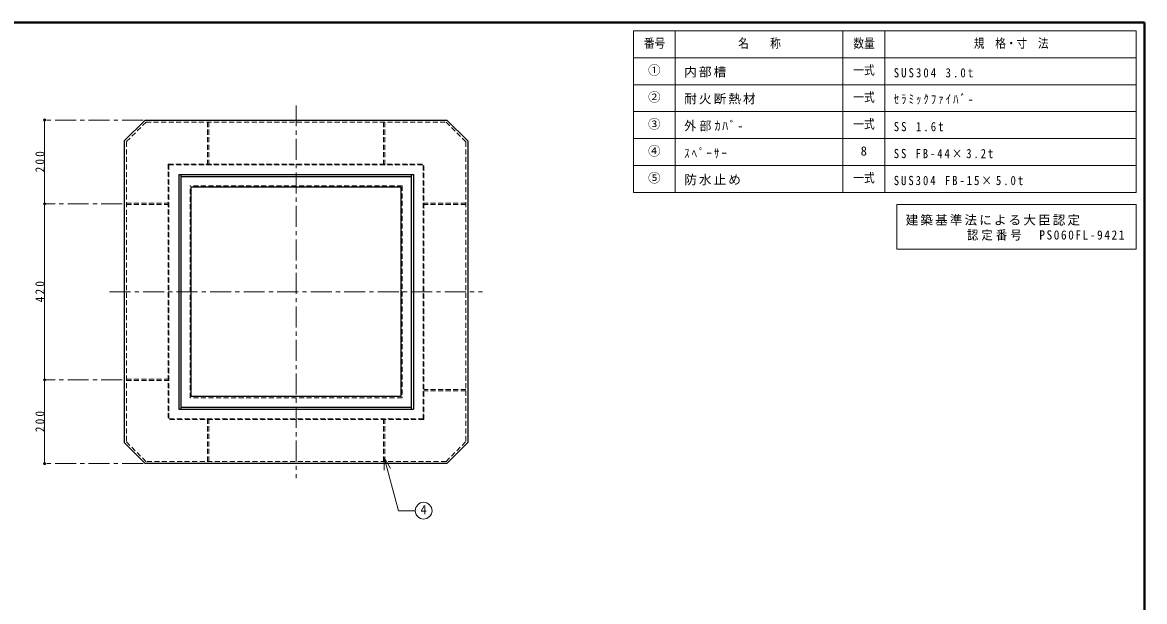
# Model space of a CAD drawing. Units: millimetres at full size, sheet at 1:10. Extents: x -2065 to 1985, y -1413 to 1397.
# Drawn here: x -693 to 1985, y 15 to 1397 of the extents above; entities that cross this region are included whole.
import ezdxf
from ezdxf.enums import TextEntityAlignment as Align

# ---------------------------------------------------------------- set-up
doc = ezdxf.new("R2010")
doc.units = ezdxf.units.MM
doc.header["$LTSCALE"] = 10
doc.header["$PDMODE"] = 32
doc.header["$PDSIZE"] = 5
doc.linetypes.add('CHAIN1', pattern=[8, 5, -1, 1, -1])
doc.linetypes.add('DASHED1', pattern=[1.8, 1.2, -0.6])
doc.layers.add('0-0_ﾚｲﾔ1', color=4, linetype='Continuous', lineweight=9)
doc.styles.add('ＭＳ ゴシック', font='')
doc.styles.get('ＭＳ ゴシック').set_extended_font_data('MS Gothic')

msp = doc.modelspace()

# ---------------------------------------------------------------- linework, layer by layer
at = {"layer": '0-0_ﾚｲﾔ1', "color": 1, "lineweight": 40}
for p, q in [((1984.65, 1396.69), (-2065.35, 1396.69)), ((1984.65, -1413.31), (1984.65, 1396.69))]:
    msp.add_line(p, q, dxfattribs=at)
at = {"layer": '0-0_ﾚｲﾔ1', "color": 3, "lineweight": 18}
for p, q in [((764.65, 990.98), (764.65, 1376.69)), ((1964.65, 1376.69), (764.65, 1376.69)), ((864.65, 990.98), (864.65, 1376.69)), ((1264.65, 990.98), (1264.65, 1376.69)), ((1364.65, 990.98), (1364.65, 1376.69)), ((1964.65, 990.98), (1964.65, 1376.69)), ((1964.65, 1312.41), (764.65, 1312.41)), ((1964.65, 1248.12), (764.65, 1248.12)), ((1964.65, 1183.84), (764.65, 1183.84)), ((1964.65, 1119.55), (764.65, 1119.55)), ((1964.65, 1055.26), (764.65, 1055.26)), ((1964.65, 990.98), (764.65, 990.98)), ((1393.22, 962.41), (1393.22, 855.26)), ((1964.65, 962.41), (1393.22, 962.41)), ((1964.65, 962.41), (1964.65, 855.26)), ((1964.65, 855.26), (1393.22, 855.26))]:
    msp.add_line(p, q, dxfattribs=at)
at = {"layer": '0-0_ﾚｲﾔ1', "linetype": 'CHAIN1'}
for p, q in [((-40.35, 1198.84), (-40.35, 308.84)), ((-405.35, 1163.84), (-640.35, 1163.84)), ((-455.35, 963.84), (-640.35, 963.84)), ((-485.35, 753.84), (404.65, 753.84)), ((-455.35, 543.84), (-640.35, 543.84)), ((-405.35, 343.84), (-640.35, 343.84))]:
    msp.add_line(p, q, dxfattribs=at)
at = {"layer": '0-0_ﾚｲﾔ1'}
for p, q in [((-640.35, 1163.84), (-640.35, 963.84)), ((-640.35, 963.84), (-640.35, 543.84)), ((-640.35, 543.84), (-640.35, 343.84))]:
    msp.add_line(p, q, dxfattribs=at)
at = {"layer": '0-0_ﾚｲﾔ1', "color": 5, "lineweight": 25}
for p, q in [((-400.35, 1163.84), (-450.35, 1113.84)), ((-400.35, 1163.84), (319.65, 1163.84)), ((369.65, 1113.84), (319.65, 1163.84)), ((-450.35, 1113.84), (-450.35, 393.84)), ((369.65, 1113.84), (369.65, 393.84)), ((-320.35, 1033.84), (239.65, 1033.84)), ((-320.35, 1033.84), (-320.35, 473.84)), ((-315.35, 1033.84), (-315.35, 473.84)), ((-315.35, 1028.84), (234.65, 1028.84)), ((234.65, 1033.84), (234.65, 473.84)), ((239.65, 1033.84), (239.65, 473.84)), ((-290.35, 503.84), (-290.35, 1003.84)), ((209.65, 1003.84), (-290.35, 1003.84)), ((209.65, 1003.84), (209.65, 503.84)), ((209.65, 503.84), (-290.35, 503.84)), ((-320.35, 473.84), (239.65, 473.84)), ((-315.35, 478.84), (234.65, 478.84)), ((-450.35, 393.84), (-400.35, 343.84)), ((319.65, 343.84), (369.65, 393.84)), ((319.65, 343.84), (-400.35, 343.84))]:
    msp.add_line(p, q, dxfattribs=at)
at = {"layer": '0-0_ﾚｲﾔ1', "linetype": 'DASHED1'}
for p, q in [((-398.28, 1158.84), (-445.35, 1111.76)), ((-398.28, 1158.84), (317.58, 1158.84)), ((-251.95, 1158.84), (-251.95, 1058.84)), ((-248.75, 1158.84), (-248.75, 1058.84)), ((168.05, 1158.84), (168.05, 1058.84)), ((171.25, 1158.84), (171.25, 1058.84)), ((364.65, 1111.76), (317.58, 1158.84)), ((-445.35, 1111.76), (-445.35, 395.91)), ((364.65, 1111.76), (364.65, 395.91)), ((-345.35, 1058.84), (264.65, 1058.84)), ((-345.35, 1058.84), (-345.35, 448.84)), ((-343.75, 1057.24), (263.05, 1057.24)), ((-343.75, 1057.24), (-343.75, 450.44)), ((263.05, 450.44), (263.05, 1057.24)), ((264.65, 448.84), (264.65, 1058.84)), ((-445.35, 965.44), (-345.35, 965.44)), ((364.65, 965.44), (264.65, 965.44)), ((-445.35, 962.24), (-345.35, 962.24)), ((364.65, 962.24), (264.65, 962.24)), ((-445.35, 545.44), (-345.35, 545.44)), ((-445.35, 542.24), (-345.35, 542.24)), ((364.65, 520.44), (264.65, 520.44)), ((364.65, 517.24), (264.65, 517.24)), ((264.65, 448.84), (-345.35, 448.84)), ((263.05, 450.44), (-343.75, 450.44)), ((-251.95, 348.84), (-251.95, 448.84)), ((-248.75, 348.84), (-248.75, 448.84)), ((168.05, 348.84), (168.05, 448.84)), ((171.25, 348.84), (171.25, 448.84)), ((-445.35, 395.91), (-398.28, 348.84)), ((317.58, 348.84), (364.65, 395.91)), ((317.58, 348.84), (-398.28, 348.84))]:
    msp.add_line(p, q, dxfattribs=at)
at = {"layer": '0-0_ﾚｲﾔ1', "color": 7, "linetype": 'DASHED1', "lineweight": 18}
for p, q in [((-293.35, 500.84), (-293.35, 1006.84)), ((212.65, 1006.84), (-293.35, 1006.84)), ((212.65, 1006.84), (212.65, 500.84)), ((212.65, 500.84), (-293.35, 500.84))]:
    msp.add_line(p, q, dxfattribs=at)
at = {"layer": '0-0_ﾚｲﾔ1', "color": 7, "lineweight": 18}
for p, q in [((169.74, 358.28), (184.74, 332.3)), ((169.74, 358.28), (169.74, 328.28)), ((169.74, 358.28), (203.72, 231.46)), ((244.07, 231.46), (203.72, 231.46))]:
    msp.add_line(p, q, dxfattribs=at)
msp.add_circle((264.07, 231.46), 20, dxfattribs=at)
at = {"layer": '0-0_ﾚｲﾔ1'}
for p in [(-640.35, 1163.84), (-640.35, 963.84), (-640.35, 543.84), (-640.35, 343.84)]:
    msp.add_point(p, dxfattribs=at)

# ---------------------------------------------------------------- texts
at = {"layer": '0-0_ﾚｲﾔ1', "color": 7, "style": 'ＭＳ ゴシック', "width": 0.85}
for s, p in [('番号', (789.65, 1329.55)), ('名\u3000\u3000称', (1014.65, 1329.55)), ('数量', (1289.65, 1329.55)), ('規\u3000格・寸\u3000法', (1577.15, 1329.55)), ('一式', (1289.65, 1265.26)), ('一式', (1289.65, 1200.98)), ('一式', (1289.65, 1136.69)), ('一式', (1289.65, 1008.12))]:
    msp.add_text(s, height=21.99, dxfattribs=at).set_placement(p, align=Align.BOTTOM_LEFT)
at = {"layer": '0-0_ﾚｲﾔ1', "color": 7, "style": 'ＭＳ ゴシック'}
for s, p in [('①', (799.65, 1265.26)), ('②', (799.65, 1200.98)), ('③', (799.65, 1136.69)), ('④', (799.65, 1072.41)), ('8', (1307.15, 1072.41)), ('⑤', (799.65, 1008.12)), ('4', (256.57, 216.46))]:
    msp.add_text(s, height=21.99, dxfattribs=at).set_placement(p, align=Align.BOTTOM_LEFT)
at = {"layer": '0-0_ﾚｲﾔ1', "color": 7, "char_height": 21.99, "attachment_point": 7, "style": 'ＭＳ ゴシック'}
for s, insert in [('\\T1.17;内部槽', (886.08, 1265.26)), ('\\T1.39;\\W0.85;SUS304\\~3.0t', (1386.08, 1265.26)), ('\\T1.17;耐火断熱材', (886.08, 1200.98)), ('\\T1.39;\\W0.85;ｾﾗﾐｯｸﾌｧｲﾊﾞ-', (1386.08, 1200.98)), ('\\T1.27;\\W0.95;外部ｶﾊﾞ-', (886.08, 1136.69)), ('\\T1.39;\\W0.85;SS\\~1.6t', (1386.08, 1136.69)), ('\\T1.39;\\W0.85;ｽﾍﾟｰｻｰ', (886.08, 1072.41)), ('\\T1.36;\\W0.85;SS\\~FB-44×3.2t', (1386.08, 1072.41)), ('\\T1.17;防水止め', (886.08, 1008.12)), ('\\T1.37;\\W0.85;SUS304\\~FB-15×5.0t', (1386.08, 1008.12)), ('\\T1.17;建築基準法による大臣認定', (1414.65, 911.69)), ('\\T1.28;\\W0.9;認定番号\u3000PS060FL-9421', (1560.72, 875.98))]:
    msp.add_mtext(s, dxfattribs=dict(at, insert=insert))
at = {"layer": '0-0_ﾚｲﾔ1', "color": 7, "char_height": 21.99, "attachment_point": 7, "rotation": 90, "style": 'ＭＳ ゴシック'}
for s, insert in [('\\T1.38;\\W0.9;200', (-640.35, 1038.84)), ('\\T1.38;\\W0.9;420', (-640.35, 728.84)), ('\\T1.38;\\W0.9;200', (-640.35, 418.84))]:
    msp.add_mtext(s, dxfattribs=dict(at, insert=insert))

doc.saveas('drawing.dxf')
